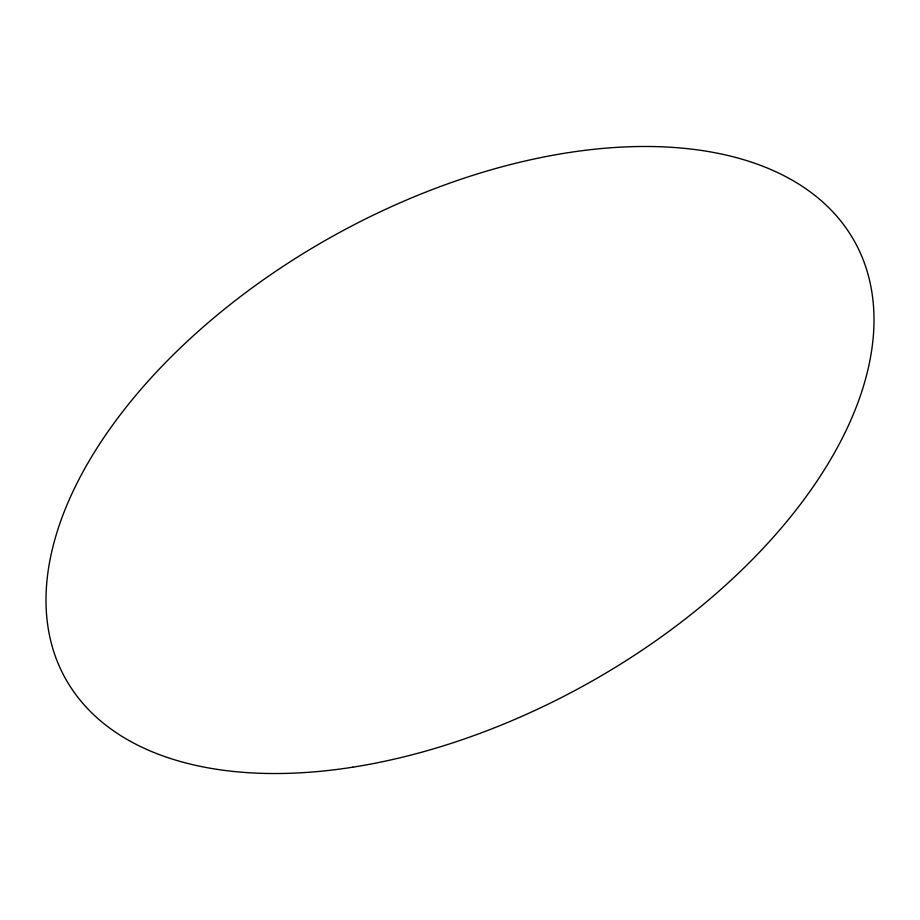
<?xml version="1.0" encoding="UTF-8"?>
<svg xmlns="http://www.w3.org/2000/svg" width="920" height="920" viewBox="0 0 920 920"><rect width="100%" height="100%" fill="white"/><g stroke="black" fill="none" stroke-linecap="round" stroke-linejoin="round"><path stroke-width="1.38" d="M352.762 767.188A451.041 257.416 -28.9 0 0 859.912 252.057A451.041 257.416 -28.9 0 0 167.325 360.755A451.041 257.416 -28.9 0 0 352.762 767.188"/></g></svg>
